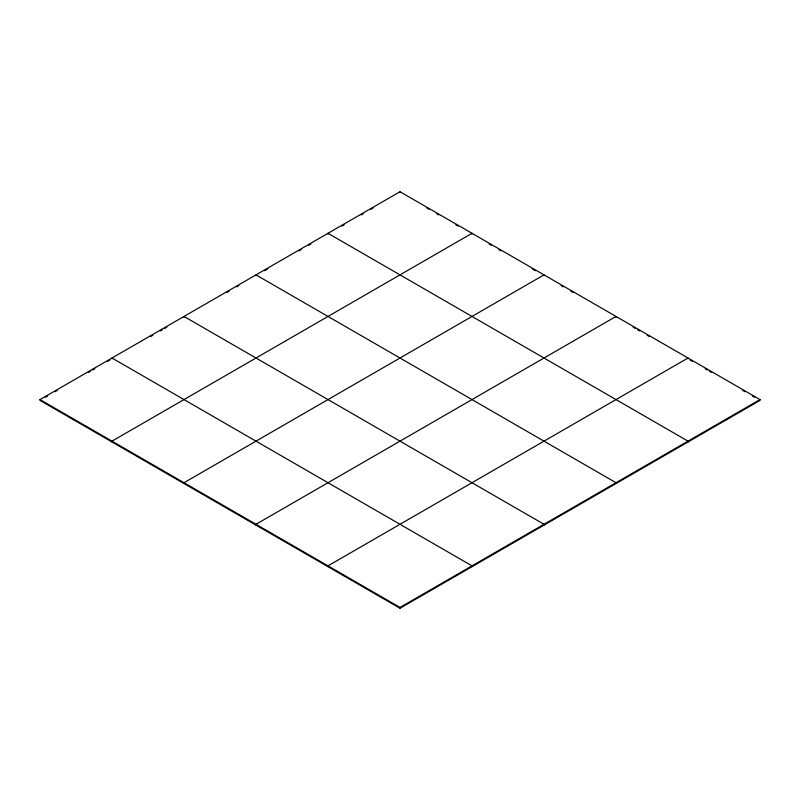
<?xml version="1.0" encoding="UTF-8"?>
<svg xmlns="http://www.w3.org/2000/svg" width="800" height="800" viewBox="0 0 800 800"><rect width="100%" height="100%" fill="white"/><g stroke="black" fill="none" stroke-linecap="round" stroke-linejoin="round"><path stroke-width="1.2" d="M40 399.58L400 191.74L760 399.58L760 400.42L400 608.26L40 400.42L40 399.58L400 607.43L760 399.58M45.37 397.31L47.52 396.07M55.04 391.73L57.19 390.49M88.36 372.5L90.51 371.26M92.66 370.01L94.81 368.77M107.7 361.33L109.85 360.09M150.69 336.51L152.84 335.27M160.36 330.93L162.51 329.69M164.66 328.45L166.81 327.2M226.99 292.46L229.13 291.22M236.66 286.88L238.81 285.64M264.6 270.75L267.82 268.88M298.99 250.89L301.13 249.65M308.66 245.31L310.81 244.07M341.97 226.07L344.12 224.83M361.31 214.91L363.46 213.67M370.99 209.32L373.13 208.08M426.87 208.08L429.01 209.32M436.54 213.67L438.69 214.91M455.88 224.83L458.03 226.07M489.19 244.07L491.34 245.31M498.87 249.65L501.01 250.89M532.18 268.88L535.4 270.75M561.19 285.64L563.34 286.88M570.87 291.22L573.01 292.46M633.19 327.2L635.34 328.45M637.49 329.69L639.64 330.93M647.16 335.27L649.31 336.51M690.15 360.09L692.3 361.33M705.19 368.77L707.34 370.01M709.49 371.26L711.64 372.5M742.81 390.49L744.96 391.73M752.48 396.07L754.63 397.31M688 358.85L688 358.02L328 565.86L328 566.69M688 441.98L688 441.15L328 233.31L328 234.14M616 317.28L616 316.45L256 524.29L256 525.12M616 483.55L616 482.72L256 274.88L256 275.71M544 275.71L544 274.88L184 482.72L184 483.55M544 525.12L544 524.29L184 316.45L184 317.28M472 234.14L472 233.31L112 441.15L112 441.98M472 566.69L472 565.86L112 358.02L112 358.85M400 191.74L400 192.57M400 607.43L400 608.26"/></g></svg>
